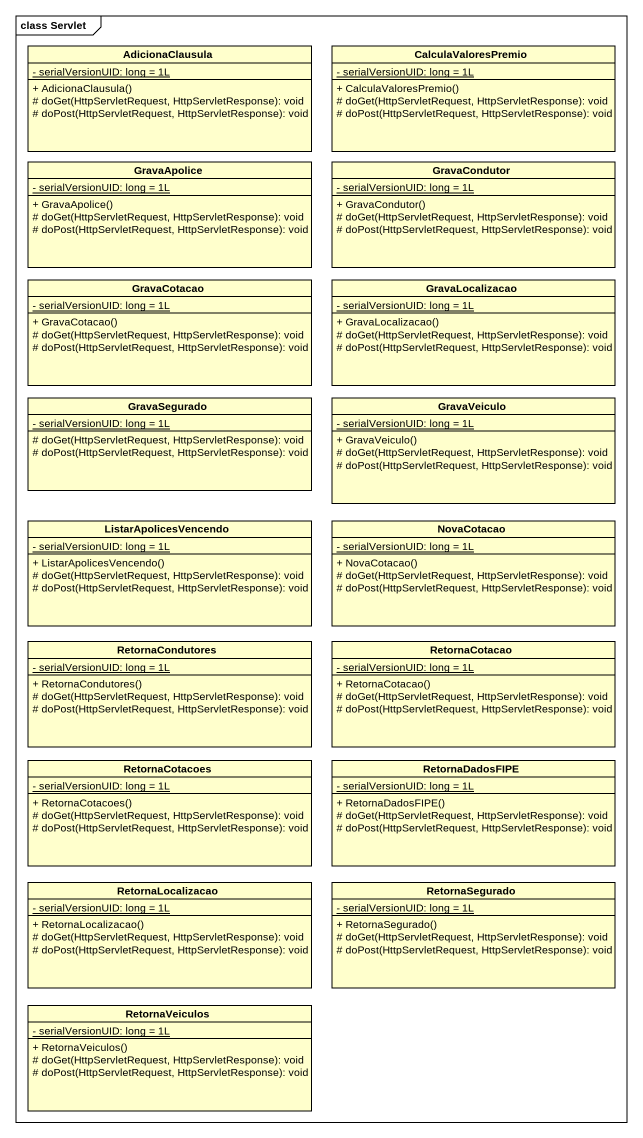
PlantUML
@startuml
mainframe class Servlet
hide circle
hide empty members
skinparam classAttributeIconSize 0
class AdicionaClausula {
  {static} - serialVersionUID: long = 1L
  + AdicionaClausula()
  # doGet(HttpServletRequest, HttpServletResponse): void
  # doPost(HttpServletRequest, HttpServletResponse): void
}
class CalculaValoresPremio {
  {static} - serialVersionUID: long = 1L
  + CalculaValoresPremio()
  # doGet(HttpServletRequest, HttpServletResponse): void
  # doPost(HttpServletRequest, HttpServletResponse): void
}
class GravaApolice {
  {static} - serialVersionUID: long = 1L
  + GravaApolice()
  # doGet(HttpServletRequest, HttpServletResponse): void
  # doPost(HttpServletRequest, HttpServletResponse): void
}
class GravaCondutor {
  {static} - serialVersionUID: long = 1L
  + GravaCondutor()
  # doGet(HttpServletRequest, HttpServletResponse): void
  # doPost(HttpServletRequest, HttpServletResponse): void
}
class GravaCotacao {
  {static} - serialVersionUID: long = 1L
  + GravaCotacao()
  # doGet(HttpServletRequest, HttpServletResponse): void
  # doPost(HttpServletRequest, HttpServletResponse): void
}
class GravaLocalizacao {
  {static} - serialVersionUID: long = 1L
  + GravaLocalizacao()
  # doGet(HttpServletRequest, HttpServletResponse): void
  # doPost(HttpServletRequest, HttpServletResponse): void
}
class GravaSegurado {
  {static} - serialVersionUID: long = 1L
  # doGet(HttpServletRequest, HttpServletResponse): void
  # doPost(HttpServletRequest, HttpServletResponse): void
}
class GravaVeiculo {
  {static} - serialVersionUID: long = 1L
  + GravaVeiculo()
  # doGet(HttpServletRequest, HttpServletResponse): void
  # doPost(HttpServletRequest, HttpServletResponse): void
}
class ListarApolicesVencendo {
  {static} - serialVersionUID: long = 1L
  + ListarApolicesVencendo()
  # doGet(HttpServletRequest, HttpServletResponse): void
  # doPost(HttpServletRequest, HttpServletResponse): void
}
class NovaCotacao {
  {static} - serialVersionUID: long = 1L
  + NovaCotacao()
  # doGet(HttpServletRequest, HttpServletResponse): void
  # doPost(HttpServletRequest, HttpServletResponse): void
}
class RetornaCondutores {
  {static} - serialVersionUID: long = 1L
  + RetornaCondutores()
  # doGet(HttpServletRequest, HttpServletResponse): void
  # doPost(HttpServletRequest, HttpServletResponse): void
}
class RetornaCotacao {
  {static} - serialVersionUID: long = 1L
  + RetornaCotacao()
  # doGet(HttpServletRequest, HttpServletResponse): void
  # doPost(HttpServletRequest, HttpServletResponse): void
}
class RetornaCotacoes {
  {static} - serialVersionUID: long = 1L
  + RetornaCotacoes()
  # doGet(HttpServletRequest, HttpServletResponse): void
  # doPost(HttpServletRequest, HttpServletResponse): void
}
class RetornaDadosFIPE {
  {static} - serialVersionUID: long = 1L
  + RetornaDadosFIPE()
  # doGet(HttpServletRequest, HttpServletResponse): void
  # doPost(HttpServletRequest, HttpServletResponse): void
}
class RetornaLocalizacao {
  {static} - serialVersionUID: long = 1L
  + RetornaLocalizacao()
  # doGet(HttpServletRequest, HttpServletResponse): void
  # doPost(HttpServletRequest, HttpServletResponse): void
}
class RetornaSegurado {
  {static} - serialVersionUID: long = 1L
  + RetornaSegurado()
  # doGet(HttpServletRequest, HttpServletResponse): void
  # doPost(HttpServletRequest, HttpServletResponse): void
}
class RetornaVeiculos {
  {static} - serialVersionUID: long = 1L
  + RetornaVeiculos()
  # doGet(HttpServletRequest, HttpServletResponse): void
  # doPost(HttpServletRequest, HttpServletResponse): void
}
@enduml
